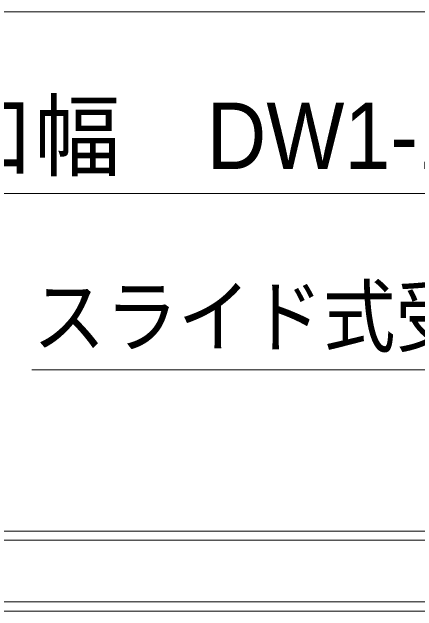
# Model space of a CAD drawing. Units: millimetres, scale not verified. Extents: x -6062 to 6062, y -3045 to 3045.
# Drawn here: x -2740.4 to -2517.2, y 1205.8 to 1536 of the extents above; entities that cross this region are included whole.
import ezdxf
from ezdxf.enums import TextEntityAlignment as Align

# ---------------------------------------------------------------- set-up
doc = ezdxf.new("R2010")
doc.units = ezdxf.units.MM
doc.header["$LTSCALE"] = 20
for name, color, linetype, lineweight in [('0-0_3一般', 7, 'Continuous', 9), ('0-1_2寸法-3', 7, 'Continuous', 9), ('0-2_2寸法-1', 7, 'Continuous', 9)]:
    doc.layers.add(name, color=color, linetype=linetype, lineweight=lineweight)
doc.styles.add('ＭＳ ゴシック', font='')
doc.styles.add('ＭＳ Ｐゴシック', font='')
doc.styles.get('ＭＳ ゴシック').set_extended_font_data('MS Gothic')
doc.styles.get('ＭＳ Ｐゴシック').set_extended_font_data('MS PGothic')

# ---------------------------------------------------------------- blocks, each defined once
blk = doc.blocks.new('グループ-61')
at = {"layer": '0-0_3一般'}
for p, q in [((-30002, 24896.9), (-6638, 24896.9)), ((-6638, 24216.9), (-30002, 24216.9)), ((-53990, 24116.9), (-6330, 24116.9))]:
    blk.add_line(p, q, dxfattribs=at)
blk.add_lwpolyline([(-53990, 24116.9), (-53990, 24996.9), (-6330, 24996.9), (-6330, 24116.9)], dxfattribs=at)
blk = doc.blocks.new('グループ-62')
at = {"layer": '0-0_3一般'}
blk.add_blockref('グループ-61', (0, 0), dxfattribs=at)

msp = doc.modelspace()

# ---------------------------------------------------------------- linework, layer by layer
at = {"layer": '0-1_2寸法-3'}
msp.add_lwpolyline([(-2258.5, 1227.84), (-2322.59, 1338.84), (-2729.47, 1338.84)], dxfattribs=at)
at = {"layer": '0-2_2寸法-1'}
for p, q in [((-4474.79, 1536), (-2116.21, 1536)), ((-2116.21, 1436), (-3274.79, 1436))]:
    msp.add_line(p, q, dxfattribs=at)

# ---------------------------------------------------------------- block references
at = {"layer": '0-0_3一般', "xscale": 0.05, "yscale": 0.05}
msp.add_blockref('グループ-62', (-1787.5, 0), dxfattribs=at)

# ---------------------------------------------------------------- texts
at = {"layer": '0-1_2寸法-3', "style": 'ＭＳ ゴシック', "width": 0.9}
msp.add_text('スライド式受け金具', height=32.55, dxfattribs=at).set_placement((-2728.89, 1342.19), align=Align.BOTTOM_LEFT)
at = {"layer": '0-2_2寸法-1', "style": 'ＭＳ Ｐゴシック', "width": 0.95}
msp.add_text('有効開口幅\u3000DW1-16', height=36.66, dxfattribs=at).set_placement((-2918.18, 1438.45), align=Align.BOTTOM_LEFT)

doc.saveas('drawing.dxf')
